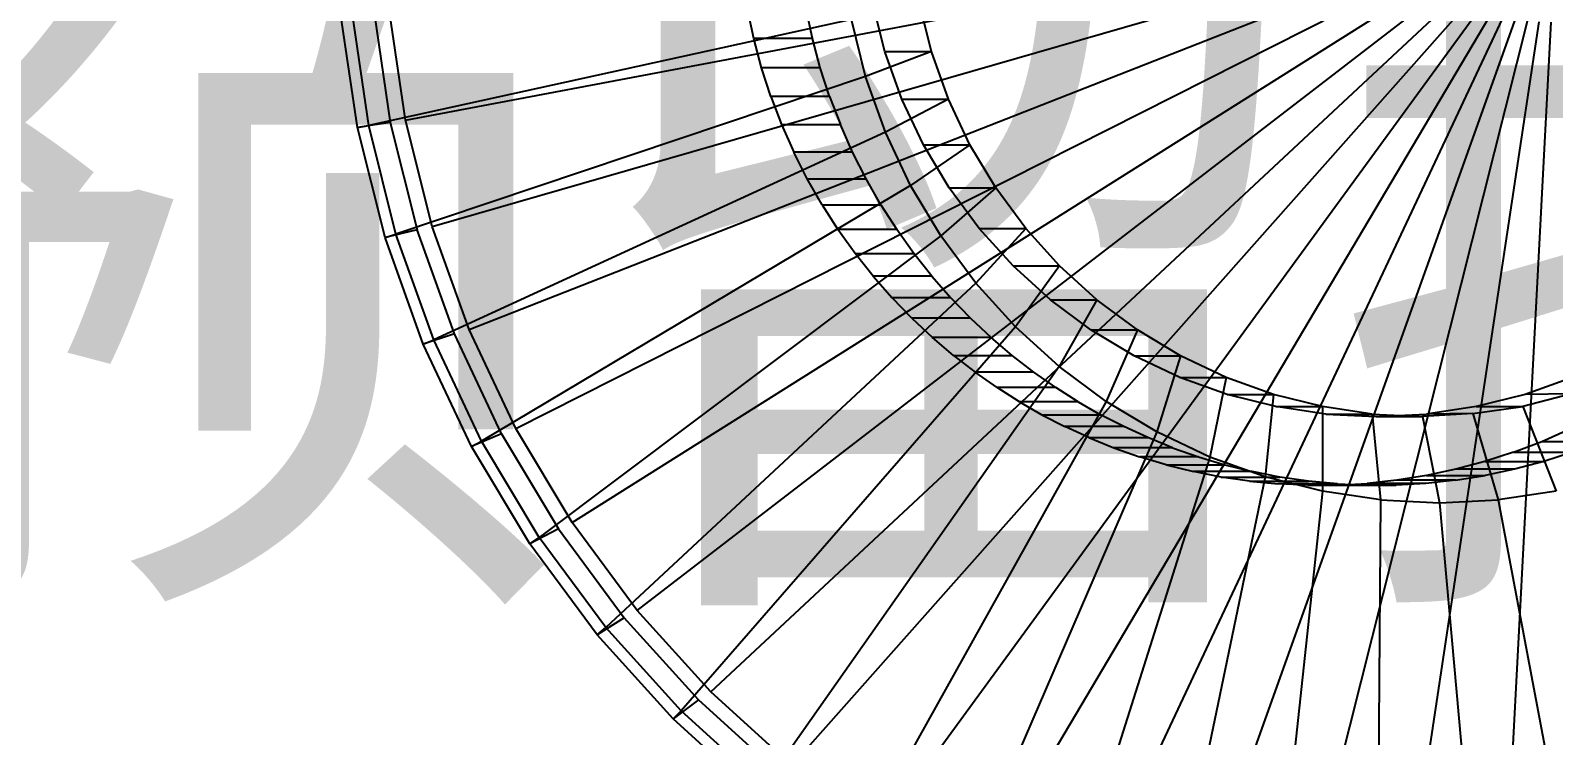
# Model space of a CAD drawing. Extents: x 11992 to 29481, y -6727 to 6811.
# Drawn here: x 12900.7 to 12972.6, y -3645.8 to -3612.5 of the extents above; entities that cross this region are included whole.
import ezdxf

# ---------------------------------------------------------------- set-up
doc = ezdxf.new("R2010")
doc.units = 0
doc.header["$MEASUREMENT"] = 0
doc.layers.get('0').update_dxf_attribs({"color": 8, "linetype": 'CONTINUOUS'})
doc.layers.add('zoylight 0装饰灯', color=6, linetype='CONTINUOUS')
doc.layers.add('zoylight 5回路', color=4, linetype='CONTINUOUS')
doc.styles.get("Standard").update_dxf_attribs({"font": 'arial.ttf'})

msp = doc.modelspace()

# ---------------------------------------------------------------- linework, layer by layer
for p, q in [((12918.418, -3616.745, -1612.139), (12966.911, -3607.575, -1656.662)), ((12919.672, -3621.757, -1612.073), (12967.046, -3608.114, -1656.655)), ((12921.41, -3626.623, -1611.982), (12967.233, -3608.636, -1656.645)), ((12923.616, -3631.294, -1611.867), (12967.47, -3609.138, -1656.633)), ((12926.269, -3635.726, -1611.728), (12967.755, -3609.614, -1656.618)), ((12929.343, -3639.877, -1611.566), (12968.085, -3610.06, -1656.601)), ((12932.809, -3643.706, -1611.385), (12968.457, -3610.472, -1656.581)), ((12936.633, -3647.176, -1611.184), (12968.868, -3610.845, -1656.56)), ((12941.026, -3613.511, -1500.145), (12940.449, -3611.203, -1500.175)), ((12940.777, -3650.254, -1610.967), (12969.313, -3611.175, -1656.536)), ((12943.22, -3613.511, -1541.994), (12942.642, -3611.203, -1542.024)), ((12916.151, -3617.095, -1606.536), (12915.368, -3611.809, -1606.577)), ((12916.679, -3616.99, -1602.536), (12915.904, -3611.756, -1602.577)), ((12916.93, -3611.684, -1612.185), (12917.694, -3616.848, -1612.145)), ((12918.418, -3616.745, -1612.139), (12917.66, -3611.633, -1612.179)), ((12934.841, -3612.9, -1449.621), (12934.545, -3611.51, -1449.636)), ((12937.613, -3612.9, -1502.503), (12937.317, -3611.51, -1502.518)), ((12945.204, -3652.911, -1610.735), (12969.789, -3611.461, -1656.511)), ((12949.869, -3655.12, -1610.491), (12970.29, -3611.698, -1656.485)), ((12954.727, -3656.861, -1610.236), (12970.812, -3611.885, -1656.458)), ((12939.445, -3611.997, -1557.302), (12916.679, -3616.99, -1602.536)), ((12940.119, -3614.693, -1557.266), (12939.445, -3611.997, -1557.302)), ((12959.733, -3658.117, -1609.974), (12971.35, -3612.02, -1656.43)), ((12964.838, -3658.875, -1609.706), (12971.898, -3612.101, -1656.401)), ((12969.992, -3659.129, -1609.436), (12972.452, -3612.129, -1656.372)), ((12935.209, -3614.275, -1449.601), (12934.841, -3612.9, -1449.621)), ((12937.613, -3612.9, -1502.503), (12934.841, -3612.9, -1449.621)), ((12937.981, -3614.275, -1502.483), (12937.613, -3612.9, -1502.503)), ((12943.22, -3613.511, -1541.994), (12940.119, -3614.693, -1557.266)), ((12941.827, -3615.752, -1500.103), (12941.026, -3613.511, -1500.145)), ((12941.026, -3613.511, -1500.145), (12943.22, -3613.511, -1541.994)), ((12944.02, -3615.752, -1541.952), (12943.22, -3613.511, -1541.994)), ((12940.119, -3614.693, -1557.266), (12917.963, -3622.122, -1602.469)), ((12937.981, -3614.275, -1502.483), (12935.209, -3614.275, -1449.601)), ((12935.648, -3615.629, -1449.578), (12935.209, -3614.275, -1449.601)), ((12938.419, -3615.629, -1502.46), (12937.981, -3614.275, -1502.483)), ((12941.054, -3617.31, -1557.217), (12940.119, -3614.693, -1557.266)), ((12938.419, -3615.629, -1502.46), (12935.648, -3615.629, -1449.578)), ((12935.648, -3615.629, -1449.578), (12936.155, -3616.957, -1449.552)), ((12938.419, -3615.629, -1502.46), (12938.926, -3616.957, -1502.434)), ((12944.02, -3615.752, -1541.952), (12941.054, -3617.31, -1557.217)), ((12942.843, -3617.903, -1500.05), (12941.827, -3615.752, -1500.103)), ((12941.827, -3615.752, -1500.103), (12944.02, -3615.752, -1541.952)), ((12945.036, -3617.903, -1541.899), (12944.02, -3615.752, -1541.952)), ((12917.694, -3616.848, -1612.145), (12916.151, -3617.095, -1606.536)), ((12916.151, -3617.095, -1606.536), (12916.679, -3616.99, -1602.536)), ((12917.963, -3622.122, -1602.469), (12916.679, -3616.99, -1602.536)), ((12917.694, -3616.848, -1612.145), (12918.96, -3621.91, -1612.079)), ((12919.672, -3621.757, -1612.073), (12918.418, -3616.745, -1612.139)), ((12936.155, -3616.957, -1449.552), (12936.728, -3618.253, -1449.522)), ((12936.155, -3616.957, -1449.552), (12938.926, -3616.957, -1502.434)), ((12939.5, -3618.253, -1502.404), (12938.926, -3616.957, -1502.434)), ((12917.447, -3622.279, -1606.469), (12916.151, -3617.095, -1606.536)), ((12941.054, -3617.31, -1557.217), (12919.743, -3627.104, -1602.376)), ((12942.241, -3619.822, -1557.155), (12941.054, -3617.31, -1557.217)), ((12937.365, -3619.513, -1449.488), (12936.728, -3618.253, -1449.522)), ((12939.5, -3618.253, -1502.404), (12936.728, -3618.253, -1449.522)), ((12940.136, -3619.513, -1502.37), (12939.5, -3618.253, -1502.404)), ((12945.036, -3617.903, -1541.899), (12942.241, -3619.822, -1557.155)), ((12942.843, -3617.903, -1500.05), (12945.036, -3617.903, -1541.899)), ((12944.065, -3619.944, -1499.986), (12942.843, -3617.903, -1500.05)), ((12946.258, -3619.944, -1541.835), (12945.036, -3617.903, -1541.899)), ((12942.241, -3619.822, -1557.155), (12922.002, -3631.887, -1602.257)), ((12937.365, -3619.513, -1449.488), (12940.136, -3619.513, -1502.37)), ((12938.061, -3620.732, -1449.452), (12937.365, -3619.513, -1449.488)), ((12940.833, -3620.732, -1502.334), (12940.136, -3619.513, -1502.37)), ((12943.668, -3622.206, -1557.08), (12942.241, -3619.822, -1557.155)), ((12946.258, -3619.944, -1541.835), (12943.668, -3622.206, -1557.08)), ((12944.065, -3619.944, -1499.986), (12946.258, -3619.944, -1541.835)), ((12945.481, -3621.856, -1499.912), (12944.065, -3619.944, -1499.986)), ((12947.674, -3621.856, -1541.761), (12946.258, -3619.944, -1541.835)), ((12938.061, -3620.732, -1449.452), (12940.833, -3620.732, -1502.334)), ((12938.061, -3620.732, -1449.452), (12938.814, -3621.906, -1449.412)), ((12940.833, -3620.732, -1502.334), (12941.585, -3621.906, -1502.294)), ((12918.96, -3621.91, -1612.079), (12917.447, -3622.279, -1606.469)), ((12920.717, -3626.824, -1611.988), (12918.96, -3621.91, -1612.079)), ((12921.41, -3626.623, -1611.982), (12919.672, -3621.757, -1612.073)), ((12939.618, -3623.032, -1449.37), (12938.814, -3621.906, -1449.412)), ((12941.585, -3621.906, -1502.294), (12938.814, -3621.906, -1449.412)), ((12942.39, -3623.032, -1502.252), (12941.585, -3621.906, -1502.294)), ((12947.674, -3621.856, -1541.761), (12945.321, -3624.438, -1556.994)), ((12945.481, -3621.856, -1499.912), (12947.674, -3621.856, -1541.761)), ((12947.077, -3623.619, -1499.828), (12945.481, -3621.856, -1499.912)), ((12949.27, -3623.619, -1541.677), (12947.674, -3621.856, -1541.761)), ((12917.447, -3622.279, -1606.469), (12917.963, -3622.122, -1602.469)), ((12919.246, -3627.31, -1606.376), (12917.447, -3622.279, -1606.469)), ((12919.743, -3627.104, -1602.376), (12917.963, -3622.122, -1602.469)), ((12943.668, -3622.206, -1557.08), (12924.718, -3636.425, -1602.115)), ((12945.321, -3624.438, -1556.994), (12943.668, -3622.206, -1557.08)), ((12939.618, -3623.032, -1449.37), (12942.39, -3623.032, -1502.252)), ((12940.471, -3624.107, -1449.326), (12939.618, -3623.032, -1449.37)), ((12943.242, -3624.107, -1502.208), (12942.39, -3623.032, -1502.252)), ((12943.242, -3624.107, -1502.208), (12940.471, -3624.107, -1449.326)), ((12940.471, -3624.107, -1449.326), (12941.366, -3625.127, -1449.279)), ((12943.242, -3624.107, -1502.208), (12944.137, -3625.127, -1502.161)), ((12948.837, -3625.217, -1499.736), (12947.077, -3623.619, -1499.828)), ((12947.077, -3623.619, -1499.828), (12949.27, -3623.619, -1541.677)), ((12949.27, -3623.619, -1541.677), (12947.185, -3626.498, -1556.896)), ((12951.031, -3625.217, -1541.585), (12949.27, -3623.619, -1541.677)), ((12945.321, -3624.438, -1556.994), (12927.866, -3640.675, -1601.95)), ((12947.185, -3626.498, -1556.896), (12945.321, -3624.438, -1556.994)), ((12944.137, -3625.127, -1502.161), (12941.366, -3625.127, -1449.279)), ((12942.299, -3626.09, -1449.23), (12941.366, -3625.127, -1449.279)), ((12945.07, -3626.09, -1502.112), (12944.137, -3625.127, -1502.161)), ((12950.746, -3626.635, -1499.636), (12948.837, -3625.217, -1499.736)), ((12948.837, -3625.217, -1499.736), (12951.031, -3625.217, -1541.585)), ((12951.031, -3625.217, -1541.585), (12949.242, -3628.364, -1556.788)), ((12952.94, -3626.635, -1541.485), (12951.031, -3625.217, -1541.585)), ((12942.299, -3626.09, -1449.23), (12943.265, -3626.996, -1449.179)), ((12945.07, -3626.09, -1502.112), (12942.299, -3626.09, -1449.23)), ((12945.07, -3626.09, -1502.112), (12946.037, -3626.996, -1502.061)), ((12920.717, -3626.824, -1611.988), (12919.246, -3627.31, -1606.376)), ((12922.945, -3631.543, -1611.872), (12920.717, -3626.824, -1611.988)), ((12923.616, -3631.294, -1611.867), (12921.41, -3626.623, -1611.982)), ((12947.185, -3626.498, -1556.896), (12931.414, -3644.595, -1601.764)), ((12944.26, -3627.843, -1449.127), (12943.265, -3626.996, -1449.179)), ((12946.037, -3626.996, -1502.061), (12943.265, -3626.996, -1449.179)), ((12947.032, -3627.843, -1502.009), (12946.037, -3626.996, -1502.061)), ((12949.242, -3628.364, -1556.788), (12947.185, -3626.498, -1556.896)), ((12952.785, -3627.858, -1499.529), (12950.746, -3626.635, -1499.636)), ((12950.746, -3626.635, -1499.636), (12952.94, -3626.635, -1541.485)), ((12952.94, -3626.635, -1541.485), (12951.471, -3630.02, -1556.671)), ((12954.978, -3627.858, -1541.378), (12952.94, -3626.635, -1541.485)), ((12919.246, -3627.31, -1606.376), (12919.743, -3627.104, -1602.376)), ((12921.527, -3632.141, -1606.257), (12919.246, -3627.31, -1606.376)), ((12922.002, -3631.887, -1602.257), (12919.743, -3627.104, -1602.376)), ((12949.242, -3628.364, -1556.788), (12935.329, -3648.148, -1601.559)), ((12944.26, -3627.843, -1449.127), (12945.279, -3628.631, -1449.074)), ((12944.26, -3627.843, -1449.127), (12947.032, -3627.843, -1502.009)), ((12948.051, -3628.631, -1501.955), (12947.032, -3627.843, -1502.009)), ((12951.471, -3630.02, -1556.671), (12949.242, -3628.364, -1556.788)), ((12954.933, -3628.876, -1499.416), (12952.785, -3627.858, -1499.529)), ((12952.785, -3627.858, -1499.529), (12954.978, -3627.858, -1541.378)), ((12954.978, -3627.858, -1541.378), (12953.851, -3631.448, -1556.547)), ((12957.126, -3628.876, -1541.265), (12954.978, -3627.858, -1541.378)), ((12948.051, -3628.631, -1501.955), (12945.279, -3628.631, -1449.074)), ((12946.317, -3629.358, -1449.019), (12945.279, -3628.631, -1449.074)), ((12949.089, -3629.358, -1501.901), (12948.051, -3628.631, -1501.955)), ((12954.933, -3628.876, -1499.416), (12957.126, -3628.876, -1541.265)), ((12957.171, -3629.678, -1499.299), (12954.933, -3628.876, -1499.416)), ((12957.126, -3628.876, -1541.265), (12956.36, -3632.637, -1556.415)), ((12959.364, -3629.678, -1541.148), (12957.126, -3628.876, -1541.265)), ((12973.468, -3628.876, -1498.445), (12971.23, -3629.678, -1498.562)), ((12947.37, -3630.026, -1448.964), (12946.317, -3629.358, -1449.019)), ((12949.089, -3629.358, -1501.901), (12946.317, -3629.358, -1449.019)), ((12950.141, -3630.026, -1501.846), (12949.089, -3629.358, -1501.901)), ((12959.476, -3630.256, -1499.178), (12957.171, -3629.678, -1499.299)), ((12957.171, -3629.678, -1499.299), (12959.364, -3629.678, -1541.148)), ((12959.364, -3629.678, -1541.148), (12958.974, -3633.573, -1556.278)), ((12961.669, -3630.256, -1541.027), (12959.364, -3629.678, -1541.148)), ((12971.23, -3629.678, -1498.562), (12968.925, -3630.256, -1498.683)), ((12973.414, -3629.649, -1540.412), (12971.118, -3630.256, -1540.532)), ((12973.414, -3629.649, -1540.412), (12971.23, -3629.678, -1498.562)), ((12951.471, -3630.02, -1556.671), (12939.573, -3651.3, -1601.336)), ((12947.37, -3630.026, -1448.964), (12948.433, -3630.636, -1448.908)), ((12950.141, -3630.026, -1501.846), (12947.37, -3630.026, -1448.964)), ((12948.433, -3630.636, -1448.908), (12949.521, -3631.197, -1448.851)), ((12948.433, -3630.636, -1448.908), (12951.204, -3630.636, -1501.79)), ((12950.141, -3630.026, -1501.846), (12951.204, -3630.636, -1501.79)), ((12952.293, -3631.197, -1501.733), (12951.204, -3630.636, -1501.79)), ((12953.851, -3631.448, -1556.547), (12951.471, -3630.02, -1556.671)), ((12959.476, -3630.256, -1499.178), (12961.669, -3630.256, -1541.027)), ((12961.827, -3630.605, -1499.055), (12959.476, -3630.256, -1499.178)), ((12961.669, -3630.256, -1541.027), (12961.666, -3634.248, -1556.137)), ((12964.02, -3630.605, -1540.904), (12961.669, -3630.256, -1541.027)), ((12961.827, -3630.605, -1499.055), (12964.2, -3630.722, -1498.931)), ((12961.827, -3630.605, -1499.055), (12964.02, -3630.605, -1540.904)), ((12964.02, -3630.605, -1540.904), (12964.411, -3634.656, -1555.993)), ((12964.02, -3630.605, -1540.904), (12966.394, -3630.722, -1540.78)), ((12964.2, -3630.722, -1498.931), (12966.574, -3630.605, -1498.806)), ((12968.765, -3630.575, -1540.656), (12966.394, -3630.722, -1540.78)), ((12968.925, -3630.256, -1498.683), (12966.574, -3630.605, -1498.806)), ((12968.765, -3630.575, -1540.656), (12966.574, -3630.605, -1498.806)), ((12968.765, -3630.575, -1540.656), (12971.118, -3630.256, -1540.532)), ((12968.765, -3630.575, -1540.656), (12969.956, -3634.656, -1555.703)), ((12968.925, -3630.256, -1498.683), (12971.118, -3630.256, -1540.532)), ((12971.118, -3630.256, -1540.532), (12972.701, -3634.248, -1555.559)), ((12926.269, -3635.726, -1611.728), (12923.616, -3631.294, -1611.867)), ((12950.654, -3631.717, -1448.792), (12949.521, -3631.197, -1448.851)), ((12952.293, -3631.197, -1501.733), (12949.521, -3631.197, -1448.851)), ((12953.425, -3631.717, -1501.674), (12952.293, -3631.197, -1501.733)), ((12964.2, -3630.722, -1498.931), (12966.394, -3630.722, -1540.78)), ((12966.394, -3630.722, -1540.78), (12967.184, -3634.793, -1555.848)), ((12972.013, -3631.894, -1447.673), (12973.308, -3631.32, -1447.605)), ((12922.945, -3631.543, -1611.872), (12921.527, -3632.141, -1606.257)), ((12921.527, -3632.141, -1606.257), (12922.002, -3631.887, -1602.257)), ((12924.718, -3636.425, -1602.115), (12922.002, -3631.887, -1602.257)), ((12922.945, -3631.543, -1611.872), (12925.624, -3636.019, -1611.733)), ((12953.851, -3631.448, -1556.547), (12944.105, -3654.02, -1601.099)), ((12950.654, -3631.717, -1448.792), (12953.425, -3631.717, -1501.674)), ((12950.654, -3631.717, -1448.792), (12951.828, -3632.194, -1448.73)), ((12954.6, -3632.194, -1501.612), (12953.425, -3631.717, -1501.674)), ((12956.36, -3632.637, -1556.415), (12953.851, -3631.448, -1556.547)), ((12970.688, -3632.402, -1447.742), (12972.013, -3631.894, -1447.673)), ((12972.013, -3631.894, -1447.673), (12974.785, -3631.894, -1500.554)), ((12924.27, -3636.725, -1606.115), (12921.527, -3632.141, -1606.257)), ((12956.36, -3632.637, -1556.415), (12948.881, -3656.282, -1600.849)), ((12951.828, -3632.194, -1448.73), (12953.042, -3632.621, -1448.667)), ((12954.6, -3632.194, -1501.612), (12951.828, -3632.194, -1448.73)), ((12955.814, -3632.621, -1501.549), (12953.042, -3632.621, -1448.667)), ((12954.293, -3632.996, -1448.601), (12953.042, -3632.621, -1448.667)), ((12954.6, -3632.194, -1501.612), (12955.814, -3632.621, -1501.549)), ((12955.814, -3632.621, -1501.549), (12957.065, -3632.996, -1501.483)), ((12958.974, -3633.573, -1556.278), (12956.36, -3632.637, -1556.415)), ((12970.688, -3632.402, -1447.742), (12969.336, -3632.841, -1447.813)), ((12970.688, -3632.402, -1447.742), (12973.459, -3632.402, -1500.624)), ((12973.459, -3632.402, -1500.624), (12972.107, -3632.841, -1500.695)), ((12954.293, -3632.996, -1448.601), (12957.065, -3632.996, -1501.483)), ((12954.293, -3632.996, -1448.601), (12955.578, -3633.315, -1448.534)), ((12958.35, -3633.315, -1501.416), (12955.578, -3633.315, -1448.534)), ((12956.894, -3633.575, -1448.465), (12955.578, -3633.315, -1448.534)), ((12957.065, -3632.996, -1501.483), (12958.35, -3633.315, -1501.416)), ((12959.665, -3633.575, -1501.347), (12958.35, -3633.315, -1501.416)), ((12966.574, -3633.506, -1447.958), (12965.176, -3633.73, -1448.031)), ((12967.963, -3633.21, -1447.885), (12966.574, -3633.506, -1447.958)), ((12966.574, -3633.506, -1447.958), (12969.346, -3633.506, -1500.839)), ((12967.948, -3633.73, -1500.913), (12969.346, -3633.506, -1500.839)), ((12969.336, -3632.841, -1447.813), (12967.963, -3633.21, -1447.885)), ((12970.734, -3633.21, -1500.767), (12967.963, -3633.21, -1447.885)), ((12969.336, -3632.841, -1447.813), (12972.107, -3632.841, -1500.695)), ((12970.734, -3633.21, -1500.767), (12969.346, -3633.506, -1500.839)), ((12972.107, -3632.841, -1500.695), (12970.734, -3633.21, -1500.767)), ((12958.974, -3633.573, -1556.278), (12953.856, -3658.065, -1600.588)), ((12956.894, -3633.575, -1448.465), (12959.665, -3633.575, -1501.347)), ((12958.235, -3633.771, -1448.395), (12956.894, -3633.575, -1448.465)), ((12958.235, -3633.771, -1448.395), (12961.007, -3633.771, -1501.276)), ((12958.235, -3633.771, -1448.395), (12959.599, -3633.903, -1448.323)), ((12961.666, -3634.248, -1556.137), (12958.974, -3633.573, -1556.278)), ((12961.666, -3634.248, -1556.137), (12958.982, -3659.35, -1600.319)), ((12960.98, -3633.966, -1448.251), (12959.599, -3633.903, -1448.323)), ((12962.371, -3633.903, -1501.205), (12959.599, -3633.903, -1448.323)), ((12961.007, -3633.771, -1501.276), (12959.665, -3633.575, -1501.347)), ((12962.374, -3633.959, -1448.178), (12960.98, -3633.966, -1448.251)), ((12960.98, -3633.966, -1448.251), (12963.752, -3633.966, -1501.133)), ((12962.371, -3633.903, -1501.205), (12961.007, -3633.771, -1501.276)), ((12964.411, -3634.656, -1555.993), (12961.666, -3634.248, -1556.137)), ((12962.371, -3633.903, -1501.205), (12963.752, -3633.966, -1501.133)), ((12962.374, -3633.959, -1448.178), (12963.774, -3633.881, -1448.104)), ((12962.374, -3633.959, -1448.178), (12965.145, -3633.959, -1501.06)), ((12963.752, -3633.966, -1501.133), (12965.145, -3633.959, -1501.06)), ((12965.176, -3633.73, -1448.031), (12963.774, -3633.881, -1448.104)), ((12966.546, -3633.881, -1500.986), (12963.774, -3633.881, -1448.104)), ((12966.546, -3633.881, -1500.986), (12965.145, -3633.959, -1501.06)), ((12967.948, -3633.73, -1500.913), (12965.176, -3633.73, -1448.031)), ((12967.948, -3633.73, -1500.913), (12966.546, -3633.881, -1500.986)), ((12972.701, -3634.248, -1555.559), (12969.956, -3634.656, -1555.703)), ((12964.411, -3634.656, -1555.993), (12964.208, -3660.127, -1600.045)), ((12964.411, -3634.656, -1555.993), (12967.184, -3634.793, -1555.848)), ((12967.184, -3634.793, -1555.848), (12969.956, -3634.656, -1555.703)), ((12967.184, -3634.793, -1555.848), (12969.485, -3660.386, -1599.769)), ((12969.956, -3634.656, -1555.703), (12974.763, -3660.127, -1599.492)), ((12925.624, -3636.019, -1611.733), (12924.27, -3636.725, -1606.115)), ((12925.624, -3636.019, -1611.733), (12928.729, -3640.211, -1611.572)), ((12929.343, -3639.877, -1611.566), (12926.269, -3635.726, -1611.728)), ((12924.27, -3636.725, -1606.115), (12924.718, -3636.425, -1602.115)), ((12927.45, -3641.017, -1605.95), (12924.27, -3636.725, -1606.115)), ((12927.866, -3640.675, -1601.95), (12924.718, -3636.425, -1602.115)), ((12932.809, -3643.706, -1611.385), (12929.343, -3639.877, -1611.566)), ((12928.729, -3640.211, -1611.572), (12927.45, -3641.017, -1605.95)), ((12927.45, -3641.017, -1605.95), (12927.866, -3640.675, -1601.95)), ((12931.414, -3644.595, -1601.764), (12927.866, -3640.675, -1601.95)), ((12932.229, -3644.078, -1611.391), (12928.729, -3640.211, -1611.572)), ((12931.033, -3644.976, -1605.764), (12927.45, -3641.017, -1605.95)), ((12932.229, -3644.078, -1611.391), (12931.033, -3644.976, -1605.764)), ((12936.091, -3647.583, -1611.19), (12932.229, -3644.078, -1611.391)), ((12936.633, -3647.176, -1611.184), (12932.809, -3643.706, -1611.385)), ((12931.033, -3644.976, -1605.764), (12931.414, -3644.595, -1601.764)), ((12934.987, -3648.565, -1605.559), (12931.033, -3644.976, -1605.764)), ((12935.329, -3648.148, -1601.559), (12931.414, -3644.595, -1601.764))]:
    msp.add_line(p, q)
at = {"layer": 'zoylight 0装饰灯'}
msp.add_circle((12945.599, -3641.423), 120.31, dxfattribs=at)
at = {"layer": 'zoylight 5回路', "linetype": 'Continuous'}
msp.add_arc((6275.136, -7252.218), 7708.994, 11.5628823, 33.6454644, dxfattribs=at)

# ---------------------------------------------------------------- texts
at = {"layer": 'zoylight 0装饰灯', "insert": (12819.66, -3567.444), "char_height": 26, "width": 253.16162, "attachment_point": 1}
msp.add_mtext('{\\fMicrosoft YaHei|b0|i0|c134|p34;\\W9.1127;\\C6; \\W1;此处\\P{\\W4.063193; }可预留插座\\P{\\W9.1292; }设置\\P{\\W3.318144; }落地灯/台灯}', dxfattribs=at)

doc.saveas('drawing.dxf')
